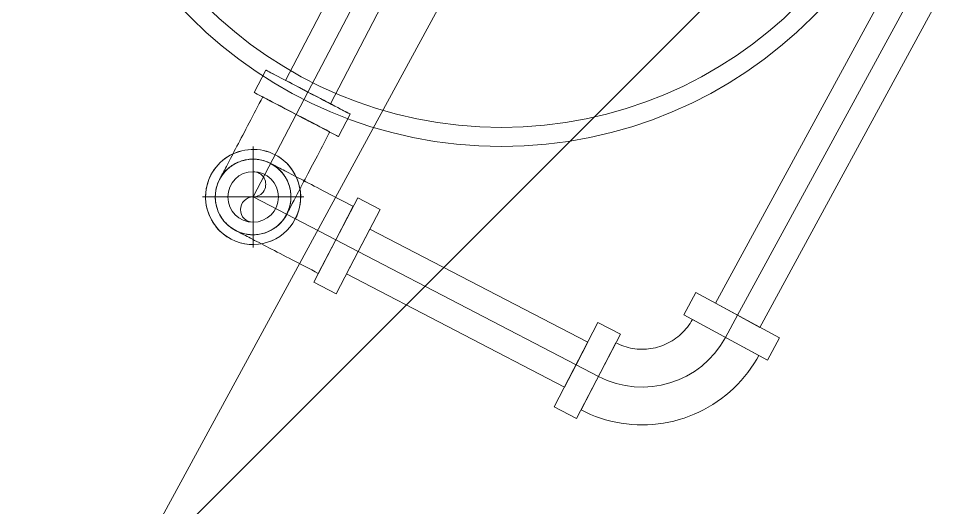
# Model space of a CAD drawing. Header units: metres. Extents: x -207 to 292, y -187 to 169.
# Drawn here: x 11.7851 to 12.1527, y 98.5177 to 98.7111 of the extents above; entities that cross this region are included whole.
import ezdxf

# ---------------------------------------------------------------- set-up
doc = ezdxf.new("R2010")
doc.units = ezdxf.units.M
for name, color, linetype, lineweight in [('A-ROOF-PATT', 7, 'Continuous', 9), ('M-EQPM', 7, 'Continuous', 9), ('P-PIPE', 7, 'Continuous', 9), ('P-PIPE-CNTR', 7, 'Continuous', 9)]:
    doc.layers.add(name, color=color, linetype=linetype, lineweight=lineweight)
doc.layers.add('PR10-ARQ-PL-001-Emplazamiento-C-1_dwg', color=7, linetype='Continuous', lineweight=9, true_color=0x767676)

# ---------------------------------------------------------------- blocks, each defined once
blk = doc.blocks.new('Plastico - Codo - PL - Codo-V76-PLANTA EMPLAZAMIENTO ACTUALIZADO')
at = {"layer": 'P-PIPE'}
for p, q in [((11.8710476726032, 98.9120731245708), (11.86234100034529, 98.89541077605107)), ((11.87991062394345, 98.90744191592312), (11.87104767260319, 98.9120731245709)), ((11.86926465727379, 98.90866088830478), (11.86234100034529, 98.89541077605107)), ((11.87120395168559, 98.89077956740324), (11.87991062394348, 98.90744191592297)), ((11.86234100034529, 98.89541077605107), (11.85363432808739, 98.8787484275313)), ((11.86234100034529, 98.89541077605107), (11.85541734341681, 98.88216066379731)), ((11.86249727942769, 98.8741172188835), (11.87120395168559, 98.89077956740324)), ((11.85363432808739, 98.87874842753142), (11.86249727942767, 98.8741172188836))]:
    blk.add_line(p, q, dxfattribs=at)
at = {"layer": 'P-PIPE', "flags": 128}
for points in [[(11.81646276363393, 98.91938379344079), (11.81675023474118, 98.91990811842065), (11.81705844330905, 98.92042052821829), (11.81738689626956, 98.92092020308732), (11.81773506816807, 98.92140634365454), (11.81810240200383, 98.92187817219876), (11.81848831012097, 98.92233493389494), (11.81889217514891, 98.92277589802185), (11.81931335098975, 98.92320035913089), (11.819751163852, 98.92360763817491), (11.82020491332845, 98.92399708359422), (11.82067387351668, 98.92436807235934), (11.82115729418057, 98.92472001096728), (11.82165440195001, 98.92505233639143), (11.82216440155879, 98.92536451698194), (11.82268647711616, 98.9256560533165), (11.8232197934127, 98.92592647899916), (11.82376349725615, 98.9261753614065), (11.8243167188362, 98.92640230237976), (11.82487857311646, 98.92660693886181), (11.82544816124987, 98.92678894347792), (11.82602457201693, 98.92694802505954), (11.8266068832834, 98.92708392911005), (11.82719416347547, 98.927196438212), (11.82778547307013, 98.92728537237478), (11.82837986609806, 98.92735058932278), (11.82897639165735, 98.92739198472269), (11.82957409543429, 98.92740949235078), (11.83017202123039, 98.92740308419856), (11.83076921249182, 98.92737277051769), (11.83136471384004, 98.92731859980364), (11.83195757259991, 98.92724065871789), (11.83254684032389, 98.92713907194965), (11.83313157430934, 98.92701400201605), (11.83371083910661, 98.92686564900235), (11.83428370801552, 98.92669425024162), (11.83484926456816, 98.92650007993537), (11.83540660399452, 98.92628344871471), (11.8359548346706, 98.92604470314332), (11.83649307954412, 98.9257842251632), (11.83663653281622, 98.92571024876604)], [(11.83663653281622, 98.92571024876604), (11.83716085779606, 98.92542277765878), (11.83767326759367, 98.92511456909095), (11.83817294246272, 98.9247861161304), (11.83865908302993, 98.92443794423191), (11.83913091157418, 98.92407061039619), (11.83958767327037, 98.923684702279), (11.84002863739724, 98.92328083725106), (11.8404530985063, 98.92285966141023), (11.84086037755029, 98.92242184854798), (11.84124982296961, 98.92196809907155), (11.84162081173471, 98.92149913888332), (11.8419727503427, 98.92101571821945), (11.84230507576684, 98.92051861044997), (11.84261725635736, 98.92000861084122), (11.8429087926919, 98.91948653528381), (11.84317921837456, 98.91895321898726), (11.84342810078192, 98.91840951514385), (11.84365504175517, 98.91785629356379), (11.84385967823721, 98.91729443928352), (11.84404168285328, 98.91672485115014), (11.84420076443492, 98.91614844038305), (11.84433666848545, 98.91556612911657), (11.84444917758741, 98.9149788489245), (11.8445381117502, 98.9143875393299), (11.84460332869815, 98.91379314630193), (11.8446447240981, 98.91319662074261), (11.84466223172616, 98.91259891696572), (11.84465582357395, 98.91200099116963), (11.84462550989311, 98.91140379990816), (11.84457133917904, 98.91080829855993), (11.84449339809328, 98.91021543980006), (11.84439181132508, 98.90962617207606), (11.84426674139145, 98.90904143809065), (11.84411838837773, 98.9084621732934), (11.84394698961702, 98.90788930438445), (11.84375281931077, 98.90732374783188), (11.84353618809012, 98.90676640840545), (11.84329744251869, 98.90621817772941), (11.8430369645386, 98.90567993285585), (11.84296298814145, 98.90553647958379)], [(11.83663653281622, 98.92571024876604), (11.83666263183565, 98.92569661109616), (11.83674088714101, 98.92565571990392), (11.83687117354057, 98.9255876406065), (11.83705328260388, 98.92549248211624), (11.83728692299524, 98.92537039666642), (11.83757172093993, 98.92522157956772), (11.83790722082193, 98.92504626889578), (11.83829288591305, 98.92484474511025), (11.83872809923135, 98.9246173306062), (11.8392121645284, 98.92436438919835), (11.83974430740301, 98.92408632553895), (11.84032367654006, 98.92378358447057), (11.84094934507256, 98.92345665031431), (11.8416203120643, 98.9231060460951), (11.84233550411125, 98.92273233270491), (11.84309377705866, 98.92233610800541), (11.84389391783153, 98.9219180058716), (11.84473464637544, 98.92147869517777), (11.84561461770398, 98.92101887872722), (11.84653242405075, 98.92053929212827), (11.84748659712143, 98.92004070261706), (11.84847561044256, 98.91952390783057), (11.84949788180389, 98.91898973453014), (11.85055177578929, 98.9184390372791), (11.85163560639316, 98.91787269707562), (11.85274763971783, 98.91729161994319), (11.85388609674714, 98.91669673548124), (11.85504915619267, 98.91608899537806), (11.85623495740745, 98.91546937188812), (11.85744160336254, 98.91483885627687), (11.85866716368175, 98.91419845723475), (11.85990967773004, 98.91354919926361), (11.86116715774998, 98.91289212103773), (11.86243759204176, 98.9122282737421), (11.86371894818151, 98.91155871939075), (11.86500917627286, 98.91088452912786), (11.866306212226, 98.91020678151396), (11.86760798106011, 98.90952656080077), (11.86891240022272, 98.90884495519619), (11.86926465727378, 98.90866088830488)], [(11.8227892189592, 98.89921002425856), (11.82226489397932, 98.89949749536582), (11.8217524841817, 98.89980570393365), (11.82125280931269, 98.90013415689418), (11.82076666874545, 98.90048232879268), (11.82029484020124, 98.9008496626284), (11.81983807850503, 98.90123557074558), (11.81939711437813, 98.90163943577355), (11.81897265326907, 98.90206061161436), (11.81856537422509, 98.9024984244766), (11.81817592880576, 98.90295217395303), (11.81780494004068, 98.90342113414133), (11.81745300143271, 98.90390455480512), (11.81712067600858, 98.90440166257463), (11.81680849541805, 98.90491166218337), (11.81651695908347, 98.90543373774076), (11.81624653340084, 98.90596705403732), (11.8159976509935, 98.90651075788072), (11.81577071002024, 98.90706397946082), (11.81556607353816, 98.90762583374106), (11.81538406892209, 98.90819542187445), (11.81522498734046, 98.90877183264158), (11.81508908328996, 98.90935414390799), (11.81497657418801, 98.90994142410008), (11.81488764002521, 98.91053273369471), (11.81482242307723, 98.91112712672269), (11.81478102767729, 98.91172365228194), (11.81476352004922, 98.9123213560589), (11.81476992820145, 98.91291928185495), (11.81480024188233, 98.91351647311643), (11.81485441259638, 98.91411197446467), (11.81493235368209, 98.91470483322452), (11.81503394045036, 98.9152941009485), (11.81515901038392, 98.91587883493395), (11.81530736339768, 98.9164580997312), (11.81547876215839, 98.91703096864015), (11.81567293246462, 98.91759652519275), (11.81588956368529, 98.91815386461914), (11.81612830925669, 98.91870209529519), (11.81638878723677, 98.91924034016871), (11.81646276363393, 98.91938379344079)], [(11.84296298814145, 98.90553647958379), (11.84267551703417, 98.90501215460397), (11.84236730846632, 98.90449974480632), (11.84203885550581, 98.90400006993728), (11.84169068360732, 98.90351392937008), (11.84132334977161, 98.90304210082583), (11.84093744165444, 98.90258533912966), (11.8405335766265, 98.90214437500275), (11.84011240078562, 98.90171991389369), (11.83967458792342, 98.90131263484969), (11.83922083844698, 98.90092318943033), (11.83875187825871, 98.90055220066527), (11.83826845759484, 98.9002002620573), (11.83777134982537, 98.89986793663319), (11.83726135021662, 98.89955575604266), (11.83673927465921, 98.89926421970806), (11.83620595836264, 98.89899379402544), (11.83566225451926, 98.89874491161811), (11.83510903293916, 98.89851797064483), (11.83454717865892, 98.8983133341628), (11.8339775905255, 98.89813132954667), (11.83340117975845, 98.89797224796507), (11.83281886849196, 98.89783634391453), (11.8322315882999, 98.89772383481261), (11.8316402787053, 98.89763490064978), (11.83104588567728, 98.89756968370183), (11.83044936011803, 98.8975282883019), (11.82985165634107, 98.8975107806738), (11.82925373054502, 98.89751718882604), (11.82865653928356, 98.89754750250691), (11.82806103793535, 98.897601673221), (11.82746817917546, 98.89767961430671), (11.82687891145148, 98.89778120107492), (11.82629417746604, 98.89790627100854), (11.82571491266881, 98.89805462402227), (11.82514204375985, 98.89822602278298), (11.82457648720725, 98.89842019308921), (11.82401914778083, 98.89863682430992), (11.82347091710478, 98.8988755698813), (11.82293267223125, 98.89913604786139), (11.8227892189592, 98.89921002425856)], [(11.8554173434168, 98.88216066379744), (11.85411256644402, 98.88284245637058), (11.85280987683601, 98.88352315822105), (11.85151135861828, 98.88420168037109), (11.85021908914305, 98.88487693733002), (11.84893513576573, 98.88554784883073), (11.84766155253783, 98.88621334155793), (11.8464003769209, 98.88687235086525), (11.84515362652681, 98.88752382247839), (11.84392329589031, 98.88816671418172), (11.84271135327786, 98.88879999748566), (11.84151973753921, 98.88942265927196), (11.8403503550053, 98.89003370341467), (11.83920507643871, 98.89063215237351), (11.83808573404086, 98.89121704875778), (11.83699411852081, 98.89178745685801), (11.83593197623049, 98.89234246414296), (11.83490100637103, 98.89288118271939), (11.83390285827427, 98.89340275075241), (11.83293912876422, 98.89390633384453), (11.83201135960251, 98.89439112637015), (11.83112103502189, 98.89485635276472), (11.8302695793518, 98.8953012687652), (11.8294583547396, 98.89572516260088), (11.82868865897167, 98.89612735613211), (11.827961723397, 98.896507205935), (11.82727871095755, 98.89686410433093), (11.82664071432742, 98.89719748035854), (11.82604875416512, 98.89750680068734), (11.82550377748066, 98.89779157047077), (11.82500665612053, 98.89805133413793), (11.82455818537275, 98.8982856761224), (11.82415908269491, 98.89849422152699), (11.8238099865662, 98.89867663672351), (11.82351145546584, 98.89883262988654), (11.82326396698004, 98.89896195146034), (11.82306791703746, 98.89906439455795), (11.8229236192763, 98.89913979529231), (11.82283130454211, 98.89918803303829), (11.8227911205188, 98.89920903062577)]]:
    blk.add_lwpolyline(points, dxfattribs=at)
at = {"layer": 'P-PIPE'}
for radius, start, end in [(0.01880000000000092, 332.4113247145926, 152.4113247145954), (0.0188000000000025, 332.4113247145905, 152.4113247145935), (0.01494999999999935, 332.4113247145801, 152.4113247145837), (0.01880000000000085, 152.4113247145955, 332.4113247145926), (0.01879999999999928, 152.4113247145975, 332.4113247145946), (0.01494999999999928, 152.4113247145838, 332.4113247145802)]:
    blk.add_arc((11.8297128758877, 98.9124601365122), radius, start, end, dxfattribs=at)
blk = doc.blocks.new('Plastico - Codo - PL - Codo-2167767-PLANTA EMPLAZAMIENTO ACTUALIZADO')
at = {"layer": 'P-PIPE'}
for p, q in [((-0.01791804110173089, 0.04715867100361711), (-0.01810572984645364, 0.03716043251206829)), ((0.01967533562677329, 0.04645296132354972), (-0.01791804110167982, 0.04715867100365954)), ((0.01967533562677329, 0.04645296132354972), (-0.01791804110167982, 0.04715867100365954)), ((0.01948764688200208, 0.03645472283192321), (0.01967533562672484, 0.04645296132354133)), ((-0.01810572984638988, 0.03716043251204968), (0.01948764688206323, 0.03645472283193985)), ((-0.01810572984638988, 0.03716043251204968), (0.01948764688206323, 0.03645472283193985)), ((-0.0142564080271201, 0.03708817234533628), (0.01563832506279342, 0.03652698299865326)), ((-0.0142564080271201, 0.03708817234533628), (0.01563832506279342, 0.03652698299865326)), ((-0.0368140625000432, 0.01879999999996107), (-0.04681406250004093, 0.01879999999996107)), ((-0.0468140624999934, 0.01879999999999159), (-0.0468140624999934, -0.01880000000000841)), ((-0.04681406249999347, 0.01879999999999159), (-0.04681406249999347, -0.01880000000000841)), ((-0.03681406249999348, -0.01880000000000839), (-0.03681406249999348, 0.01879999999999162)), ((-0.03681406249999354, -0.01880000000000839), (-0.03681406249999354, 0.01879999999999162)), ((-0.03681406249999351, 0.0149499999999916), (-0.03681406249999351, -0.0149500000000084)), ((-0.03681406249999351, 0.0149499999999916), (-0.03681406249999351, -0.0149500000000084)), ((-0.04681406250004093, -0.01880000000003038), (-0.0368140625000432, -0.01880000000003038))]:
    blk.add_line(p, q, dxfattribs=at)
at = {"layer": 'P-PIPE', "flags": 128}
for points in [[(-0.01425640802717876, 0.0370881723452997), (-0.0142913854833314, 0.03618644548207595), (-0.01436239441811372, 0.03528683862933212), (-0.01446932123238794, 0.03439079096609949), (-0.01461199486608412, 0.03349973597760727), (-0.01479018707179303, 0.03261509916157956), (-0.01500361278003024, 0.03173829574839283), (-0.01525193055516652, 0.0308707284364109), (-0.01553474314172991, 0.03001378514818034), (-0.01585159809991883, 0.02916883681022364), (-0.0162019885294078, 0.0283372351596182), (-0.01658535388023297, 0.02752031058165794), (-0.01700108084961403, 0.02671936998130041), (-0.01744850436311845, 0.0259356946927307), (-0.0179269086385048, 0.02517053842919086), (-0.01843552833104968, 0.02442512527754452), (-0.01897354975770732, 0.02370064773972554), (-0.01954011219899307, 0.02299826482526314), (-0.02013430927583604, 0.02231910019710158), (-0.02075519039966803, 0.0216642403735902), (-0.02140176229320218, 0.02103473299094085), (-0.02207299057923296, 0.02043158512653372), (-0.02276780143577689, 0.01985576168830412), (-0.02348508331363842, 0.01930818387097243), (-0.02422368871480694, 0.01878972768223594), (-0.02498243602825446, 0.01830122254127891), (-0.02576011142011912, 0.01784344995230367), (-0.02655547077564115, 0.01741714225367177), (-0.02736724168954197, 0.01702298144681354), (-0.02819412550153716, 0.0166615981049059), (-0.02903479937389934, 0.01633357036416001), (-0.02988791840776175, 0.01603942299910468), (-0.03075211779469723, 0.01577962658269735), (-0.03162601500002093, 0.01555459673382666), (-0.03250821197459405, 0.01536469345220685), (-0.03339729739150758, 0.01521022054260429), (-0.03429184890371298, 0.01509142512870812), (-0.03519043541958518, 0.01500849725778844), (-0.03609161939246747, 0.01496156959686978), (-0.03681406250006053, 0.01494999999999227)], [(-0.0368140625000432, -0.01495000000002692), (-0.03471615689708624, -0.01490803629267794), (-0.03262160749555373, -0.0147822123035071), (-0.0305337651276684, -0.01457272932420747), (-0.02845596989589508, -0.01427992248271594), (-0.02639154582929464, -0.01390426020760115), (-0.02434379556602266, -0.01344634347826896), (-0.02231599506966554, -0.01290690486393087), (-0.02031138838844077, -0.01228680735123144), (-0.01833318246540462, -0.01158704296389588), (-0.01638454200805295, -0.01080873117567999), (-0.01446858442540624, -0.009953117119429226), (-0.01258837484091268, -0.009021569595088295), (-0.01074692118880998, -0.008015578880022531), (-0.00894716940210642, -0.006936754344735073), (-0.007191998699735178, -0.005786821878345927), (-0.005484216980418751, -0.004567621127506027), (-0.003826556330572248, -0.003281102553354958), (-0.002221668653661072, -0.001929324311096389), (-0.0006721214275448347, -0.0005144489576661726), (0.0008196064026903969, 0.0009612600083140024), (0.002251128390780605, 0.002495441767159173), (0.003620154406901565, 0.004085641955473511), (0.004924494301484811, 0.005729316592089436), (0.006162061408942509, 0.007423836148296596), (0.007330875885878277, 0.009166489754148278), (0.008429067878464867, 0.01095448953582072), (0.009454880513842955, 0.01278497507487728), (0.01040667271055118, 0.01465501798510595), (0.01128292180415838, 0.01656162659663878), (0.01208222598300431, 0.01850175074253639), (0.01280330653094739, 0.02047228663792739), (0.01344500987290935, 0.02247008184577717), (0.0140063094204274, 0.02449194031999932), (0.01448630721397376, 0.02653462751821717), (0.01488423535947859, 0.0285948755767944), (0.01519945725680373, 0.03066938853818993), (0.01543146861812293, 0.03275484762436481), (0.01557989827480515, 0.03484791654549945), (0.0156383250627272, 0.03652698299865715)]]:
    blk.add_lwpolyline(points, dxfattribs=at)
blk = doc.blocks.new('Mod-Gen-Bomba Oxig - Mod-Gen-Bomba Oxig-2171618-PLANTA EMPLAZAMIENTO ACTUALIZADO')
at = {"layer": 'M-EQPM'}
for centre, radius, start, end in [((1.389311018340308e-21, 0), 0.1735343129604863, 359.9999999999994, 179.9999999999996), ((4.154796695076314e-22, 0), 0.1735343129604863, 359.9999999999994, 179.9999999999996), ((6.98801620421044e-21, 0), 0.1659849319341324, 359.9999999999994, 179.9999999999996), ((1.389311018340308e-21, 0), 0.1659849319341324, 359.9999999999994, 179.9999999999996), ((7.908682594111707e-21, 0), 0.043534264002867, 359.9999999999994, 179.9999999999996), ((0, 0), 0.04353426400286706, 359.9999999999994, 179.9999999999996), ((1.389311018340308e-21, 0), 0.1735343129604863, 179.9999999999999, 359.9999999999994), ((4.154796695076314e-22, 0), 0.1735343129604863, 179.9999999999999, 359.9999999999994), ((6.98801620421044e-21, 0), 0.1659849319341324, 179.9999999999999, 359.9999999999994), ((1.389311018340308e-21, 0), 0.1659849319341324, 179.9999999999999, 359.9999999999994), ((7.908682594111707e-21, 0), 0.04353426400286701, 179.9999999999999, 359.9999999999994), ((0, 0), 0.04353426400286706, 180, 359.9999999999994)]:
    blk.add_arc(centre, radius, start, end, dxfattribs=at)
blk = doc.blocks.new('Plastico - Codo - PL - Codo-2171713-PLANTA EMPLAZAMIENTO ACTUALIZADO')
at = {"layer": 'P-PIPE'}
for p, q in [((11.88284871909461, 98.69072063061739), (11.87821751329711, 98.6818576847319)), ((11.91154221033664, 98.6644443402161), (11.91617341613414, 98.67330728610159))]:
    blk.add_line(p, q, dxfattribs=at)
at = {"layer": 'P-PIPE', "flags": 128}
for points in [[(11.88162974956313, 98.68007466940247), (11.88094869830297, 98.6787713111135), (11.88026870635198, 98.67746998007193), (11.87959086155224, 98.67617275812984), (11.87891624831083, 98.6748817205656), (11.87824594586498, 98.67359893276392), (11.87758102655574, 98.67232644691163), (11.876922554112, 98.67106629871465), (11.87627158194937, 98.66982050414126), (11.87562915148427, 98.66859105619704), (11.87499629046857, 98.66737992173641), (11.87437401134477, 98.66618903831618), (11.87376330962674, 98.66502031109572), (11.873165162307, 98.66387560978937), (11.87258052629362, 98.66275676567493), (11.87201033687955, 98.66166556866438), (11.87145550624617, 98.66060376444013), (11.87091692200415, 98.65957305166239), (11.87039544577341, 98.6585750792518), (11.86989191180466, 98.6576114437513), (11.86940712564483, 98.65668368677214), (11.86894186284837, 98.65579329252755), (11.86849686773649, 98.65494168545841), (11.86807285220642, 98.65413022795433), (11.86767049459267, 98.65336021817424), (11.86729043858146, 98.6526328879695), (11.86693329218136, 98.6519494009133), (11.86659962675048, 98.65131085043916), (11.86628997608227, 98.65071825809156), (11.86600483555178, 98.6501725718919), (11.86574466132302, 98.64967466482167), (11.86550986961926, 98.64922533342595), (11.86530083605713, 98.64882529653914), (11.86511789504574, 98.64847519413492), (11.86496133925167, 98.64817558630247), (11.86483141913086, 98.64792695235036), (11.86472834252768, 98.64772969003994), (11.86465227434283, 98.64758411494873), (11.86460333626906, 98.64749045996597), (11.86458160659691, 98.64744887491949)], [(11.89108062410265, 98.6335992511692), (11.89109424665034, 98.63362532124864), (11.89113509250027, 98.6337034897804), (11.89120309630778, 98.63383363171155), (11.89129814928128, 98.6340155388427), (11.8914200993563, 98.63424892016128), (11.89156875143873, 98.63453340230696), (11.89174386771698, 98.63486853016896), (11.8919451680423, 98.63525376761427), (11.89217233037711, 98.63568849834509), (11.89242499131018, 98.63617202688499), (11.89270274663788, 98.6367035796915), (11.89300515201105, 98.63728230639343), (11.89333172364541, 98.63790728115163), (11.89368193909618, 98.63857750413972), (11.89405523809321, 98.63929190314396), (11.89445102343783, 98.64004933527828), (11.89486866195791, 98.64084858881287), (11.89530748552087, 98.64168838511256), (11.89576679210265, 98.64256738068244), (11.89624584691068, 98.64348416931708), (11.89674388355949, 98.64443728435025), (11.89726010529666, 98.64542520100123), (11.89779368627752, 98.64644633881409), (11.89834377288636, 98.64749906418618), (11.89890948510192, 98.64858169298148), (11.89948991790536, 98.64969249322488), (11.90008414272799, 98.65082968787289), (11.90069120893687, 98.65199145765672), (11.9013101453556, 98.65317594399252), (11.90193996181784, 98.65438125195486), (11.90257965075172, 98.65560545330804), (11.9032281887913, 98.65684658959117), (11.90388453841412, 98.65810267525086), (11.90454764960089, 98.65937170081799), (11.90521646151497, 98.66065163612247), (11.90588990420011, 98.66194043354076), (11.90656690029164, 98.66323603127194), (11.90724636674022, 98.66453635663605), (11.90792721654449, 98.66583932938984), (11.90812997407059, 98.66622735554552)]]:
    blk.add_lwpolyline(points, dxfattribs=at)
at = {"layer": 'P-PIPE'}
for radius, start, end in [(0.01880000000000003, 62.41132471458704, 242.4113247145963), (0.01880000000000168, 62.41132471458911, 242.4113247145984), (0.01494999999999928, 62.41132471460148, 242.4113247146011), (0.0188000000000001, 242.4113247146045, 62.41132471459537), (0.01879999999999845, 242.4113247146025, 62.4113247145933), (0.01494999999999928, 242.4113247146011, 62.41132471460148)]:
    blk.add_arc((11.87783051184891, 98.64052290809761), radius, start, end, dxfattribs=at)
for centre, major_axis, ratio, start_param, end_param in [((11.89951106761436, 98.68201395835942), (-0.01666234851974835, 0.008706672257915219), 0.001109467575834263, 4.712388980384773, 7.853981633974565), ((11.89487986181686, 98.67315101247392), (-0.01666234851974835, 0.008706672257901), 0.001109467575120945, 4.712388980384506, 7.853981633974649), ((11.89487986181686, 98.67315101247392), (-0.01325011225373452, 0.006923656928492498), 0.001109467574895779, 4.712388980384254, 7.853981633974488), ((11.89951106761436, 98.68201395835942), (-0.0166623485197448, 0.008706672257901006), 0.001109467575834838, 1.570796326794979, 4.712388980384772), ((11.89487986181686, 98.67315101247392), (-0.01666234851974657, 0.008706672257901006), 0.001109467575790986, 1.570796326795063, 4.712388980384506), ((11.89487986181686, 98.67315101247392), (-0.01325011225373451, 0.006923656928492508), 0.001109467575738254, 1.570796326794902, 4.712388980384254)]:
    blk.add_ellipse(centre, major_axis=major_axis, ratio=ratio, start_param=start_param, end_param=end_param, dxfattribs=at)
blk = doc.blocks.new('YADRAN_LASQUEMAS_ARQ_MO_006_E02_rvt-1-PLANTA EMPLAZAMIENTO ACTUALIZADO')
at = {"layer": 'A-ROOF-PATT', "true_color": 0x008040}
h = blk.add_hatch(dxfattribs=at)
h.set_pattern_fill('FP_66', color=116, style=0, pattern_type=2)
h.set_pattern_definition([(241.477, (-33.576, 19.343), (0.3075189243199422, -0.1671290255614076), [])])
h.paths.add_polyline_path([(13.59611418989748, 95.63967486249814), (14.80631581962376, 97.8664146540883), (10.40576550371178, 100.258051604271), (9.195563873985535, 98.0313118126808)])
at = {"layer": 'P-PIPE'}
for p, q in [((12.29278466329246, 99.0257120977881), (12.06060790798191, 98.59851285508894)), ((12.07818034201824, 98.58896248535585), (12.3103570973288, 99.016161728055)), ((11.95067708022639, 98.80152528297187), (11.89064811627404, 98.68664516700733)), ((11.90837401895466, 98.67738274971167), (11.96840298290694, 98.79226286567625)), ((11.92398635378258, 98.6278173999441), (11.91937468801263, 98.61894426414968)), ((11.92398635378258, 98.6278173999441), (11.91937468801263, 98.61894426414968)), ((12.0101070343272, 98.58305759870204), (11.92398635378258, 98.62781739994419)), ((11.91937468801263, 98.61894426414968), (11.91476302224268, 98.61007112835526)), ((11.91937468801263, 98.61894426414968), (11.91476302224268, 98.61007112835526)), ((11.91476302224266, 98.61007112835534), (12.00088370278728, 98.56531132711322)), ((12.06060790798189, 98.59851285508886), (12.06939412500007, 98.59373767022232)), ((12.06060790798189, 98.59851285508886), (12.06939412500007, 98.59373767022232)), ((12.06939412500007, 98.59373767022232), (12.07818034201824, 98.58896248535578)), ((12.06939412500005, 98.5937376702223), (12.07818034201822, 98.58896248535575)), ((12.00549536855722, 98.57418446290754), (12.01010703432718, 98.58305759870196)), ((12.00549536855722, 98.57418446290754), (12.01010703432718, 98.58305759870196)), ((12.00088370278727, 98.56531132711311), (12.00549536855722, 98.57418446290754)), ((12.00088370278727, 98.56531132711311), (12.00549536855722, 98.57418446290754))]:
    blk.add_line(p, q, dxfattribs=at)
at = {"layer": 'P-PIPE', "color": 96, "true_color": 0x007f00}
for centre, radius, start, end in [((11.87783051184891, 98.64052290809761), 0.009999999999999787, 0, 180), ((11.87783051184891, 98.64552290809762), 0.005000000000000782, 269.9999999999996, 90), ((11.87783051184891, 98.64052290809761), 0.009999999999999787, 180, 0), ((11.87783051184891, 98.63552290809761), 0.005000000000000782, 90, 269.9999999999996)]:
    blk.add_arc(centre, radius, start, end, dxfattribs=at)
at = {"layer": 'P-PIPE'}
for centre, major_axis, ratio, start_param, end_param in [((11.89951106761435, 98.68201395835942), (-0.008862951340292469, 0.004631208647822405), 0.001090046808819686, 1.554312234475219e-15, 1.570796326794897), ((11.89951106761435, 98.68201395835942), (-0.008862951340292465, 0.004631208647822408), 0.001090046810161454, 4.712388980385184, 6.283185307179986), ((11.89951106761435, 98.68201395835942), (-0.008862951340292469, 0.004631208647822405), 0.001090046808819686, 1.570796326794897, 3.141592653589789), ((11.89951106761435, 98.6820139583594), (-0.008862951340290689, 0.004631208647822412), 0.001090046810079359, 3.141592653590425, 4.712388980385184)]:
    blk.add_ellipse(centre, major_axis=major_axis, ratio=ratio, start_param=start_param, end_param=end_param, dxfattribs=at)
at = {"layer": 'P-PIPE-CNTR'}
for p, q in [((12.06939412500006, 98.59373767022231), (12.30157088031063, 99.02093691292146)), ((12.06939412500006, 98.59373767022231), (12.30157088031063, 99.02093691292146)), ((11.89951106761435, 98.68201395835942), (11.95954003156666, 98.79689407432399)), ((11.89951106761435, 98.68201395835942), (11.95954003156666, 98.79689407432399)), ((11.89487986181686, 98.67315101247392), (11.89951106761436, 98.68201395835942)), ((11.89487986181686, 98.67315101247391), (11.87783051184892, 98.6405229080976)), ((11.87783051184891, 98.62052290809761), (11.87783051184891, 98.6605229080976)), ((11.85783051184891, 98.64052290809761), (11.89783051184891, 98.64052290809761)), ((11.87783051184892, 98.64052290809761), (11.91050039384863, 98.62355370045911)), ((11.91050039384863, 98.62355370045911), (11.91937468801264, 98.61894426414968)), ((11.91937468801263, 98.61894426414968), (12.00549536855722, 98.57418446290754)), ((11.91937468801263, 98.61894426414968), (12.00549536855722, 98.57418446290754)), ((12.06461894013352, 98.58495145320416), (12.06939412500006, 98.59373767022232)), ((12.00549536855722, 98.57418446290755), (12.01436966272123, 98.56957502659813))]:
    blk.add_line(p, q, dxfattribs=at)
blk.add_arc((12.03166040906725, 98.60286394938375), 0.03751162872270084, 242.5519849397832, 331.4765444990626, dxfattribs=at)
at = {"layer": 'M-EQPM', "lineweight": 9}
blk.add_blockref('Mod-Gen-Bomba Oxig - Mod-Gen-Bomba Oxig-2171618-PLANTA EMPLAZAMIENTO ACTUALIZADO', (11.97600841026006, 98.8340238817402), dxfattribs=at)
at = {"layer": 'P-PIPE', "lineweight": 9}
blk.add_blockref('Plastico - Codo - PL - Codo-2171713-PLANTA EMPLAZAMIENTO ACTUALIZADO', (0, 0), dxfattribs=at)
for name, p, rotation in [('Plastico - Codo - PL - Codo-V76-PLANTA EMPLAZAMIENTO ACTUALIZADO', (0.2909815531372215, -0.3006808858277057), 0.1406602251848681), ('Plastico - Codo - PL - Codo-2167767-PLANTA EMPLAZAMIENTO ACTUALIZADO', (12.04703954472094, 98.55260581895962), 332.5519849397865)]:
    blk.add_blockref(name, p, dxfattribs=dict(at, rotation=rotation))
blk = doc.blocks.new('PR10-ARQ-PL-001-Emplazamiento-C-1_dwg-674643-PLANTA EMPLAZAMIENTO ACTUALIZADO')
at = {"lineweight": 9, "true_color": 0x0000ff}
h = blk.add_hatch(dxfattribs=at)
h.set_pattern_fill('FP_4', color=5, style=0, pattern_type=2)
h.set_pattern_definition([(45, (0, 0), (-0.2245064030267289, 0.2245064030267289), [])])
h.paths.add_polyline_path([(14.75199652466925, 94.96250145696112), (16.05089652460073, 97.49520145729194), (11.18029652468863, 99.8818014571444), (9.745196524690869, 97.61240145750352), (13.56850574289608, 95.58887603219405)])

msp = doc.modelspace()

# ---------------------------------------------------------------- block references
at = {"lineweight": 5}
msp.add_blockref('YADRAN_LASQUEMAS_ARQ_MO_006_E02_rvt-1-PLANTA EMPLAZAMIENTO ACTUALIZADO', (0, 0), dxfattribs=at)
at = {"layer": 'PR10-ARQ-PL-001-Emplazamiento-C-1_dwg', "color": 7}
msp.add_blockref('PR10-ARQ-PL-001-Emplazamiento-C-1_dwg-674643-PLANTA EMPLAZAMIENTO ACTUALIZADO', (0, 0), dxfattribs=at)

doc.saveas('drawing.dxf')
